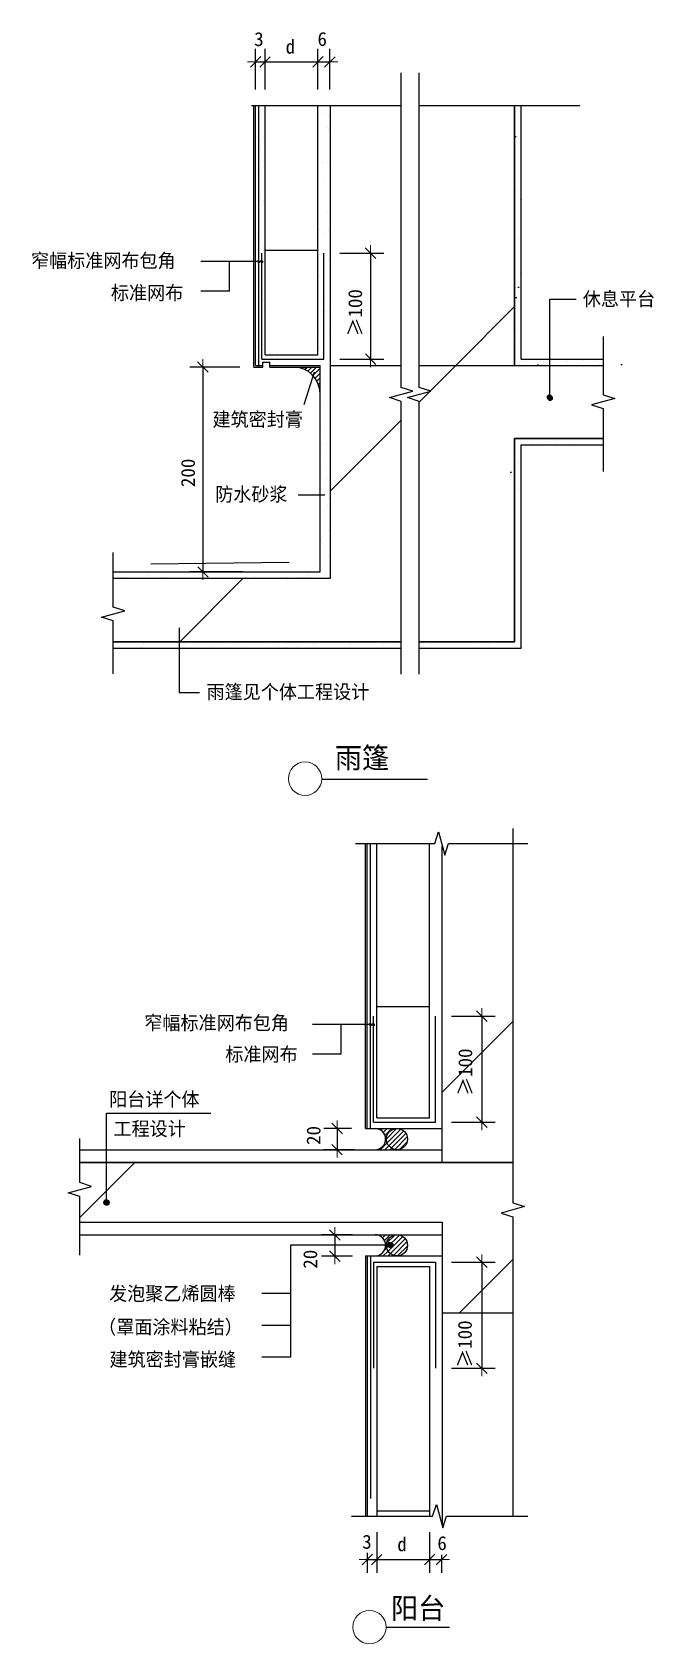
# Model space of a CAD drawing. Header units: metres. Extents: x 4102 to 15854, y -12030 to 18407.
import ezdxf

# ---------------------------------------------------------------- set-up
doc = ezdxf.new("R2010")
doc.units = ezdxf.units.M
for name, color, linetype in [('OTHER', 7, 'Continuous'), ('PUB_DIM', 3, 'Continuous'), ('PUB_TEXT', 7, 'Continuous'), ('WALL', 5, 'Continuous')]:
    doc.layers.add(name, color=color, linetype=linetype)
pattern_1 = [(45, (0, 0), (-4490.1, 4490.1), [])]

# ---------------------------------------------------------------- blocks, each defined once
blk = doc.blocks.new('_INDEX1')
at = {"lineweight": 15}
for start, end in [(0, 180), (180, 0)]:
    blk.add_arc((0, 0), 0.5, start, end, dxfattribs=at)
blk = doc.blocks.new('_DIMX')
at = {"color": 5, "lineweight": 15}
blk.add_line((-150, 0), (150, 0), dxfattribs=at)
at = {"color": 1}
blk.add_lwpolyline([(-98.21, -98.21), (101.27, 101.27)], dxfattribs=at)

msp = doc.modelspace()

# ---------------------------------------------------------------- hatches: boundary and pattern name
h = msp.add_hatch()
h.set_pattern_fill('NET', scale=1500)
h.paths.add_polyline_path([(9504.74, 17025.27), (8504.74, 17025.27), (8504.74, 12313.21), (9504.74, 12313.21)])
h = msp.add_hatch()
h.set_pattern_fill('ANSI31', scale=3000)
h.paths.add_polyline_path([(13223.7, 17025.27), (11420.4, 17025.27), (11420.4, 12113.21), (13223.7, 12113.21)])
h.paths.add_polyline_path([(11078.88, 17025.27), (9744.74, 17025.27), (9744.74, 12113.21), (11078.88, 12113.21)])
h = msp.add_hatch()
h.set_pattern_fill('AR-SAND', scale=20)
h.paths.add_polyline_path([(13343.7, 17025.27), (13223.7, 17025.27), (13223.7, 12113.21), (15277.02, 12113.21), (15277.02, 12233.21), (13343.7, 12233.21)])
h = msp.add_hatch()
h.set_pattern_fill('SOLID')
h.paths.add_polyline_path([(8384.74, 14055.6, -1), (8384.74, 14096, -1)])
h = msp.add_hatch()
h.set_pattern_fill('SOLID')
h.paths.add_polyline_path([(8444.74, 14055.6, -1), (8444.74, 14096, -1)])
h = msp.add_hatch()
h.set_pattern_fill('AR-CONC', scale=100)
h.paths.add_polyline_path([(13223.7, 10113.21), (15277.02, 10113.21), (15277.02, 12113.21), (11420.4, 12113.21), (11420.4, 6613.21), (13223.7, 6613.21)])
h.paths.add_polyline_path([(11078.88, 12113.21), (9744.74, 12113.21), (9744.74, 8093.21), (4833.61, 8093.21), (4833.61, 6613.21), (11078.88, 6613.21)])
h = msp.add_hatch()
h.set_pattern_fill('AN31C', scale=2000)
h.set_pattern_definition(pattern_1)
h.paths.add_polyline_path([(11078.88, 6896.38), (11078.88, 11435.38), (10858.88, 11505.38), (11298.88, 11625.38), (11078.88, 11695.38), (11078.88, 12113.21), (9744.74, 12113.21), (9744.74, 8093.21), (5630.47, 8093.21), (5630.47, 7549.39), (5850.47, 7479.39), (5410.47, 7359.39), (5630.47, 7289.39), (5630.47, 6896.38), (7245.29, 6896.38), (7245.29, 7109.76, -0.41), (7194.79, 7160.26, -1), (7295.79, 7160.26, -0.41), (7245.29, 7109.76), (7245.29, 6896.38)])
h.paths.add_polyline_path([(11420.4, 6896.38), (13223.7, 6896.38), (13223.7, 10736.18), (14896.77, 10736.18), (14896.77, 11300.32), (14676.77, 11370.32), (15116.77, 11490.32), (14896.77, 11560.32), (14896.77, 12113.21), (13223.7, 12113.21), (11420.4, 12113.21), (11420.4, 11695.38), (11640.4, 11625.38), (11200.4, 11505.38), (11420.4, 11435.38)])
h = msp.add_hatch()
h.set_pattern_fill('ANSI31', scale=20)
h.paths.add_polyline_path([(9544.74, 12083.21), (9044.74, 12083.21, -0.41), (9544.74, 11583.21)])
h = msp.add_hatch()
h.set_pattern_fill('ANSI31', scale=20)
h.paths.add_polyline_path([(9544.74, 12083.21), (9044.74, 12083.21, -0.41), (9544.74, 11583.21)])
h = msp.add_hatch()
h.set_pattern_fill('SOLID')
h.paths.add_polyline_path([(13838.37, 11504.75, 1), (13939.37, 11504.75, 1)])
h = msp.add_hatch()
h.set_pattern_fill('AR-SAND', scale=250)
h.paths.add_polyline_path([(11855.9, 3038.89), (11782.97, 3306.31), (11712.97, 3086.31), (11615.9, 3086.31), (11615.9, -2098.79), (10615.9, -2098.79), (10615.9, 3086.31), (10496.28, 3086.31), (10496.28, -2298.79), (11855.9, -2298.79)])
h.paths.add_polyline_path([(11855.9, -4065.75), (5002.9, -4065.75), (5002.9, -4305.75), (11855.9, -4305.75)])
h.paths.add_polyline_path([(11855.9, -2698.79), (5503.96, -2698.79), (5503.96, -2938.79), (11855.9, -2938.79)])
h.paths.add_polyline_path([(11855.9, -4705.75), (10435.9, -4705.75), (10435.9, -9617.81), (10615.9, -9617.81), (10615.9, -4905.75), (11615.9, -4905.75), (11615.9, -9617.81), (11673.36, -9617.81), (11743.36, -9397.81), (11855.9, -9810.43)])
h.paths.add_polyline_path([(10496.28, 3086.31), (10435.9, 3086.31), (10435.9, -336.2), (10496.28, -336.2)])
h.paths.add_polyline_path([(10496.28, -336.2), (10435.9, -336.2), (10435.9, -2298.79), (10496.28, -2298.79)])
h = msp.add_hatch()
h.set_pattern_fill('NET', scale=1500)
h.paths.add_polyline_path([(11615.9, 3086.31), (10615.9, 3086.31), (10615.9, -2098.79), (11615.9, -2098.79)])
h.paths.add_polyline_path([(10615.9, -9617.81), (11615.9, -9617.81), (11615.9, -4905.75), (10615.9, -4905.75)])
h = msp.add_hatch()
h.set_pattern_fill('ANSI31', scale=3000)
h.paths.add_polyline_path([(11855.9, -2938.79), (13190.03, -2938.79), (13190.03, 3086.31), (11972.97, 3086.31), (11902.97, 2866.31), (11855.9, 3038.89)])
h.paths.add_polyline_path([(11855.9, -9810.43), (11863.36, -9837.81), (11933.36, -9617.81), (13190.03, -9617.81), (13190.03, -5777.68), (11855.9, -5777.68)])
h = msp.add_hatch()
h.set_pattern_fill('SOLID')
h.paths.add_polyline_path([(10496.12, -356.4, -1), (10496.12, -316, -1)])
h = msp.add_hatch()
h.set_pattern_fill('SOLID')
h.paths.add_polyline_path([(10556.12, -356.4, -1), (10556.12, -316, -1)])
h = msp.add_hatch()
h.set_pattern_fill('ANSI31', scale=20)
h.paths.add_polyline_path([(10998.05, -2298.79), (10584.72, -2298.79, -1), (10584.72, -2698.79), (10998.05, -2698.79, -0.41), (10798.05, -2498.79, -0.41)])
h = msp.add_hatch()
h.set_pattern_fill('ANSI31', scale=20)
h.paths.add_polyline_path([(11198.05, -2498.79, 1), (10798.05, -2498.79, 1)])
h = msp.add_hatch()
h.set_pattern_fill('ANSI31', scale=20)
h.paths.add_polyline_path([(10798.05, -2498.79, 1), (11198.05, -2498.79, 1)])
h = msp.add_hatch()
h.set_pattern_fill('AN31C', scale=2000)
h.set_pattern_definition(pattern_1)
h.paths.add_polyline_path([(5503.96, -2938.79), (5503.96, -3645.68, -0.43), (5557.81, -3696.07, -1), (5456.81, -3696.07, -0.39), (5503.96, -3645.68), (5503.96, -2938.79), (5002.9, -2938.79), (5002.9, -3321.38), (5222.9, -3391.38), (4782.9, -3511.38), (5002.9, -3581.38), (5002.9, -4065.75), (11855.9, -4065.75), (11855.9, -5777.68), (13190.03, -5777.68), (13190.03, -3964.57), (12970.03, -3894.57), (13410.03, -3774.57), (13190.03, -3704.57), (13190.03, -2938.79)])
h = msp.add_hatch()
h.set_pattern_fill('SOLID')
h.paths.add_polyline_path([(5557.81, -3696.07, 1), (5456.81, -3696.07, 1)])
h = msp.add_hatch()
h.set_pattern_fill('ANSI31', scale=20)
h.paths.add_polyline_path([(10998.05, -4705.75), (10584.72, -4705.75, 1), (10584.72, -4305.75), (10998.05, -4305.75, 0.41), (10798.05, -4505.75, 0.41)])
h = msp.add_hatch()
h.set_pattern_fill('ANSI31', scale=20)
h.paths.add_polyline_path([(11198.05, -4505.75, 1), (10798.05, -4505.75, 1)])
h = msp.add_hatch()
h.set_pattern_fill('ANSI31', scale=20)
h.paths.add_polyline_path([(10798.05, -4505.75, 1), (11198.05, -4505.75, 1)])
h = msp.add_hatch()
h.set_pattern_fill('SOLID')
h.paths.add_polyline_path([(10824.46, -4499.44, 1), (10925.46, -4499.44, 1)])
h = msp.add_hatch()
h.set_pattern_fill('SOLID')
h.paths.add_polyline_path([(10824.46, -4499.44, 1), (10925.46, -4499.44, 1)])

# ---------------------------------------------------------------- linework, layer by layer
for p, q in [((8245.54, 17025.27), (11078.88, 17025.27)), ((8294.74, 12083.21), (8294.74, 17025.27)), ((8324.74, 12113.21), (8324.74, 17025.27)), ((8384.74, 12083.21), (8384.74, 17025.27)), ((8430.17, 16879.91), (8430.17, 16879.91)), ((8452.12, 16926.73), (8452.12, 16926.73)), ((8504.74, 12313.21), (8504.74, 17025.27)), ((9504.74, 12313.21), (9504.74, 17025.27)), ((9654.69, 16877.48), (9654.69, 16877.48)), ((9700.77, 16835.26), (9700.77, 16835.26)), ((9744.74, 8093.21), (9744.74, 17025.27)), ((11420.4, 17025.27), (14458.85, 17025.27)), ((13223.7, 17025.27), (13223.7, 12113.21)), ((13343.7, 12233.21), (13343.7, 17025.27)), ((8467.87, 16445.03), (8467.87, 16445.03)), ((9686.98, 16604.18), (9686.98, 16604.18)), ((9704.2, 16565.66), (9704.2, 16565.66)), ((8341.09, 16427), (8341.09, 16427)), ((8415.2, 16197.12), (8415.2, 16197.12)), ((13282.19, 16430.22), (13282.19, 16430.22)), ((13303.29, 16262.38), (13303.29, 16262.38)), ((8349.04, 15936.81), (8349.04, 15936.81)), ((8454.46, 15869.65), (8454.46, 15869.65)), ((8483.62, 15963.32), (8483.62, 15963.32)), ((9584.1, 15943.35), (9584.1, 15943.35)), ((9679.14, 15947.01), (9679.14, 15947.01)), ((9714.23, 15960.48), (9714.23, 15960.48)), ((8368.34, 15783.3), (8368.34, 15783.3)), ((9612.52, 15629.28), (9612.52, 15629.28)), ((13309.44, 15786.52), (13309.44, 15786.52)), ((8424.91, 15280.16), (8424.91, 15280.16)), ((8470.99, 15237.93), (8470.99, 15237.93)), ((8499.37, 15481.62), (8499.37, 15481.62)), ((13253.46, 15395.96), (13253.46, 15395.96)), ((13327.58, 15252.11), (13327.58, 15252.11)), ((8468.71, 15149.22), (8468.71, 15149.22)), ((9688.85, 15030.04), (9688.85, 15030.04)), ((9734.93, 14987.82), (9734.93, 14987.82)), ((9507.56, 14773.86), (9507.56, 14773.86)), ((9531.39, 14686.17), (9531.39, 14686.17)), ((9636.81, 14619.01), (9636.81, 14619.01)), ((9705.53, 14664.76), (9705.53, 14664.76)), ((8359.64, 14487.58), (8359.64, 14487.58)), ((8449.36, 14349.68), (8449.36, 14349.68)), ((8459.27, 14374.4), (8459.27, 14374.4)), ((13231.84, 14507.7), (13231.84, 14507.7)), ((13300.74, 14490.8), (13300.74, 14490.8)), ((8447.34, 14075.8), (7289.9, 14075.8)), ((7834.54, 13515.46), (7834.54, 14075.8)), ((8444.74, 12233.32), (8444.74, 14233.32)), ((9523.31, 14292.15), (9523.31, 14292.15)), ((9602.66, 14003.93), (9602.66, 14003.93)), ((9616.39, 12233.32), (9616.39, 14233.32)), ((9713.3, 14099.56), (9713.3, 14099.56)), ((9732.78, 14021.06), (9732.78, 14021.06)), ((9733.29, 14060.15), (9733.29, 14060.15)), ((8386.9, 13843.88), (8386.9, 13843.88)), ((9539.06, 13810.45), (9539.06, 13810.45)), ((13328, 13847.1), (13328, 13847.1)), ((13332.39, 13756.86), (13332.39, 13756.86)), ((7834.54, 13515.46), (7289.9, 13515.46)), ((8378.13, 13431.29), (8378.13, 13431.29)), ((8459.07, 13432.71), (8459.07, 13432.71)), ((13241.55, 13590.74), (13241.55, 13590.74)), ((13287.62, 13548.51), (13287.62, 13548.51)), ((8483.55, 13364.13), (8483.55, 13364.13)), ((8487.27, 13209.8), (8487.27, 13209.8)), ((9554.81, 13328.74), (9554.81, 13328.74)), ((9641.62, 13123.76), (9641.62, 13123.76)), ((9723.01, 13182.6), (9723.01, 13182.6)), ((13887.53, 13363.01), (14384.05, 13363.01)), ((13887.53, 11446.52), (13887.53, 13363.01)), ((9570.55, 12847.04), (9570.55, 12847.04)), ((13251.25, 12813.76), (13251.25, 12813.76)), ((8378.2, 12548.15), (8378.2, 12548.15)), ((8483.52, 12502.24), (8483.52, 12502.24)), ((9520.84, 12698.59), (9520.84, 12698.59)), ((9724.08, 12725.34), (9724.08, 12725.34)), ((13266, 12660.26), (13266, 12660.26)), ((13319.3, 12551.38), (13319.3, 12551.38)), ((8444.74, 12233.32), (9616.39, 12233.32)), ((8504.74, 12313.21), (9504.74, 12313.21)), ((8732.36, 12274.22), (8732.36, 12274.22)), ((8778.43, 12232), (8778.43, 12232)), ((8781.94, 12179.24), (8781.94, 12179.24)), ((9529.97, 12451.42), (9529.97, 12451.42)), ((9560.48, 12180.66), (9560.48, 12180.66)), ((9586.3, 12365.33), (9586.3, 12365.33)), ((13343.7, 12233.21), (14896.77, 12233.21)), ((13453.16, 12187.73), (13453.16, 12187.73)), ((13778.41, 12190.72), (13778.41, 12190.72)), ((13877.51, 12201.56), (13877.51, 12201.56)), ((14231.69, 12189.14), (14231.69, 12189.14)), ((14517.04, 12198.49), (14517.04, 12198.49)), ((14778.77, 12182.13), (14778.77, 12182.13)), ((8294.74, 12083.21), (8462.96, 12083.21)), ((8324.74, 12113.21), (8462.96, 12113.21)), ((8462.96, 12173.21), (8596.11, 12173.21)), ((8462.96, 12083.21), (8462.96, 12173.21)), ((8596.11, 12083.21), (8596.11, 12173.21)), ((8596.11, 12113.21), (9544.74, 12113.21)), ((8596.11, 12083.21), (9544.74, 12083.21)), ((9431.55, 11985.46), (9235.74, 11368.54)), ((9284.83, 12134), (9284.83, 12134)), ((9544.74, 8213.21), (9544.74, 12113.21)), ((9544.74, 11583.21), (9544.74, 12083.21)), ((9602.05, 11883.62), (9602.05, 11883.62)), ((9621.21, 12064.51), (9621.21, 12064.51)), ((9665.9, 12113.49), (9665.9, 12113.49)), ((9744.74, 12113.21), (11078.88, 12113.21)), ((11420.4, 12113.21), (13223.7, 12113.21)), ((13223.7, 12113.21), (14896.77, 12113.21)), ((13558.58, 12120.57), (13558.58, 12120.57)), ((14337.12, 12121.98), (14337.12, 12121.98)), ((14824.85, 12139.91), (14824.85, 12139.91)), ((9617.8, 11401.92), (9617.8, 11401.92)), ((9633.55, 10920.21), (9633.55, 10920.21)), ((9742.64, 10785.92), (9742.64, 10785.92)), ((14896.77, 10736.18), (13223.7, 10736.18)), ((13223.7, 10736.18), (13223.7, 6896.38)), ((13677.42, 10656.66), (13677.42, 10656.66)), ((13807.55, 10673.79), (13807.55, 10673.79)), ((14010.8, 10700.55), (14010.8, 10700.55)), ((9564.13, 10603.97), (9564.13, 10603.97)), ((9649.3, 10438.51), (9649.3, 10438.51)), ((9670.71, 10618.24), (9670.71, 10618.24)), ((13337.85, 10611.96), (13337.85, 10611.96)), ((13343.7, 10616.18), (14896.77, 10616.18)), ((13343.7, 6776.38), (13343.7, 10616.18)), ((13563.39, 10625.32), (13563.39, 10625.32)), ((14341.92, 10626.73), (14341.92, 10626.73)), ((9639.76, 10125.09), (9639.76, 10125.09)), ((13280.34, 10308.24), (13280.34, 10308.24)), ((13286.11, 10266.39), (13286.11, 10266.39)), ((9665.04, 9956.8), (9665.04, 9956.8)), ((13234.98, 9951.12), (13234.98, 9951.12)), ((13301.86, 9784.68), (13301.86, 9784.68)), ((13309.86, 9895.85), (13309.86, 9895.85)), ((9637.52, 9664.71), (9128.28, 9664.71)), ((9680.79, 9475.09), (9680.79, 9475.09)), ((9695, 9607.98), (9695, 9607.98)), ((13317.61, 9302.98), (13317.61, 9302.98)), ((9696.54, 8993.39), (9696.54, 8993.39)), ((13334.32, 8965.37), (13334.32, 8965.37)), ((9552.21, 8798.76), (9552.21, 8798.76)), ((9557.94, 8819.75), (9557.94, 8819.75)), ((9598.29, 8756.53), (9598.29, 8756.53)), ((13333.35, 8821.27), (13333.35, 8821.27)), ((9712.29, 8511.68), (9712.29, 8511.68)), ((5630.47, 8213.21), (9544.74, 8213.21)), ((5630.47, 8093.21), (9744.74, 8093.21)), ((5807.12, 8105.65), (5807.12, 8105.65)), ((6297.25, 8149.09), (6297.25, 8149.09)), ((6585.66, 8107.07), (6585.66, 8107.07)), ((7297.61, 8140.5), (7297.61, 8140.5)), ((7343.69, 8098.27), (7343.69, 8098.27)), ((7364.2, 8108.48), (7364.2, 8108.48)), ((8142.73, 8109.9), (8142.73, 8109.9)), ((8312.72, 8118.39), (8312.72, 8118.39)), ((8921.27, 8111.31), (8921.27, 8111.31)), ((8985.37, 8097.08), (8985.37, 8097.08)), ((9115.5, 8114.21), (9115.5, 8114.21)), ((9313.08, 8109.8), (9313.08, 8109.8)), ((9318.75, 8140.97), (9318.75, 8140.97)), ((9658.32, 8185.67), (9658.32, 8185.67)), ((9699.8, 8112.73), (9699.8, 8112.73)), ((13253.53, 8011.7), (13253.53, 8011.7)), ((13309.44, 7802.72), (13309.44, 7802.72)), ((6881.55, 7160.26), (6881.55, 5938.4)), ((11078.88, 6896.38), (5630.47, 6896.38)), ((5630.47, 6776.38), (11078.88, 6776.38)), ((6174.17, 6784.37), (6174.17, 6784.37)), ((6210.94, 6853.6), (6210.94, 6853.6)), ((6813.69, 6781.3), (6813.69, 6781.3)), ((6989.47, 6855.02), (6989.47, 6855.02)), ((7488.92, 6805.63), (7488.92, 6805.63)), ((7768.01, 6856.43), (7768.01, 6856.43)), ((8143.31, 6813.98), (8143.31, 6813.98)), ((8546.54, 6857.84), (8546.54, 6857.84)), ((8782.84, 6810.91), (8782.84, 6810.91)), ((8903.56, 6791.73), (8903.56, 6791.73)), ((9106.8, 6818.49), (9106.8, 6818.49)), ((9325.08, 6859.26), (9325.08, 6859.26)), ((9446.37, 6863.19), (9446.37, 6863.19)), ((9458.06, 6835.24), (9458.06, 6835.24)), ((9576.5, 6880.33), (9576.5, 6880.33)), ((10103.62, 6860.67), (10103.62, 6860.67)), ((10112.46, 6843.58), (10112.46, 6843.58)), ((10751.98, 6840.52), (10751.98, 6840.52)), ((10882.15, 6862.09), (10882.15, 6862.09)), ((13223.7, 6896.38), (11420.4, 6896.38)), ((11420.4, 6776.38), (13343.7, 6776.38)), ((11427.2, 6864.84), (11427.2, 6864.84)), ((11647.92, 6878.39), (11647.92, 6878.39)), ((11660.69, 6863.5), (11660.69, 6863.5)), ((12081.6, 6873.19), (12081.6, 6873.19)), ((12439.22, 6864.92), (12439.22, 6864.92)), ((12721.12, 6870.12), (12721.12, 6870.12)), ((13217.76, 6866.33), (13217.76, 6866.33)), ((6881.55, 5938.4), (7264.52, 5938.4)), ((9577.12, 4302.54), (11574.51, 4302.54)), ((10405.9, -2298.79), (10405.9, 3086.31)), ((10435.9, -2298.79), (10435.9, 3086.31)), ((10496.28, -2298.79), (10496.28, 3086.31)), ((10615.9, -2098.79), (10615.9, 3086.31)), ((11615.9, -2098.79), (11615.9, 3086.31)), ((11855.9, -2938.79), (11855.9, 3038.89)), ((11855.9, -2938.79), (11855.9, 3038.89)), ((10556.12, -2178.68), (10556.12, -178.68)), ((11727.55, -2178.68), (11727.55, -178.68)), ((10558.71, -336.2), (9401.27, -336.2)), ((9945.92, -896.54), (9945.92, -336.2)), ((9945.92, -896.54), (9401.27, -896.54)), ((5503.96, -3697.34), (5503.96, -2009.08)), ((5503.96, -2009.08), (7481.6, -2009.08)), ((10615.9, -2098.79), (11615.9, -2098.79)), ((10405.9, -2298.79), (11855.9, -2298.79)), ((10556.12, -2178.68), (11727.55, -2178.68)), ((13190.03, -2938.79), (5002.9, -2938.79)), ((5002.9, -4065.75), (11855.9, -4065.75)), ((11855.9, -4065.75), (11855.9, -9810.43)), ((11855.9, -4065.75), (11855.9, -9810.43)), ((8986.27, -4499.44), (8986.27, -5287.62)), ((10874.96, -4499.44), (8986.27, -4499.44)), ((10405.9, -4705.75), (10405.9, -9617.81)), ((10405.9, -4705.75), (11855.9, -4705.75)), ((10435.9, -4705.75), (10435.9, -9617.81)), ((10496.28, -4705.75), (10496.28, -9289.14)), ((10556.12, -4825.86), (10556.12, -6825.86)), ((10556.12, -4825.86), (11727.55, -4825.86)), ((11727.55, -4825.86), (11727.55, -6825.86)), ((10615.9, -4905.75), (10615.9, -9617.81)), ((10615.9, -4905.75), (11615.9, -4905.75)), ((11615.9, -4905.75), (11615.9, -9617.81)), ((8986.27, -5416.06), (8441.63, -5416.06)), ((8986.27, -5287.62), (8986.27, -6616.73)), ((11855.9, -5777.68), (13190.03, -5777.68)), ((11855.9, -5777.68), (13190.03, -5777.68)), ((8986.27, -6016.4), (8441.63, -6016.4)), ((8986.27, -6616.73), (8441.63, -6616.73)), ((10795.84, -11715.51), (11993.08, -11715.51))]:
    msp.add_line(p, q)
for centre, radius in [((10998.05, -2498.79), 200), ((5507.31, -3696.07), 50.5), ((10998.05, -4505.75), 200), ((10874.96, -4499.44), 50.5)]:
    msp.add_circle(centre, radius)
for centre, radius, start in [((9044.74, 11583.21), 500, 0), ((10584.72, -2498.79), 200, 270), ((10584.72, -4505.75), 200, 270)]:
    msp.add_arc(centre, radius, start, 90)
at = {"layer": 'OTHER'}
for p, q in [((11078.88, 11695.38), (11078.88, 17638.76)), ((11420.4, 11695.38), (11420.4, 17638.76)), ((14896.77, 12662.53), (14896.77, 11560.32)), ((10858.88, 11505.38), (11298.88, 11625.38)), ((11298.88, 11625.38), (11078.88, 11695.38)), ((11200.4, 11505.38), (11640.4, 11625.38)), ((11640.4, 11625.38), (11420.4, 11695.38)), ((11078.88, 11435.38), (10858.88, 11505.38)), ((11078.88, 6283.69), (11078.88, 11435.38)), ((11420.4, 11435.38), (11200.4, 11505.38)), ((11420.4, 6283.69), (11420.4, 11435.38)), ((15116.77, 11490.32), (14676.77, 11370.32)), ((14676.77, 11370.32), (14896.77, 11300.32)), ((14896.77, 11560.32), (15116.77, 11490.32)), ((14896.77, 11300.32), (14896.77, 10110.05)), ((5630.47, 7549.39), (5630.47, 8578.2)), ((5410.47, 7359.39), (5850.47, 7479.39)), ((5630.47, 7289.39), (5410.47, 7359.39)), ((5850.47, 7479.39), (5630.47, 7549.39)), ((5630.47, 6288.9), (5630.47, 7289.39)), ((13190.03, 3366.31), (13190.03, -3704.57)), ((10215.9, 3086.31), (11712.97, 3086.31)), ((11712.97, 3086.31), (11782.97, 3306.31)), ((11782.97, 3306.31), (11902.97, 2866.31)), ((11902.97, 2866.31), (11972.97, 3086.31)), ((11972.97, 3086.31), (13470.03, 3086.31)), ((5002.9, -3321.38), (5002.9, -2489.09)), ((5222.9, -3391.38), (5002.9, -3321.38)), ((4782.9, -3511.38), (5222.9, -3391.38)), ((5002.9, -3581.38), (4782.9, -3511.38)), ((5002.9, -4689.21), (5002.9, -3581.38)), ((13410.03, -3774.57), (12970.03, -3894.57)), ((12970.03, -3894.57), (13190.03, -3964.57)), ((13190.03, -3704.57), (13410.03, -3774.57)), ((13190.03, -3964.57), (13190.03, -9617.81)), ((11673.36, -9617.81), (11743.36, -9397.81)), ((11743.36, -9397.81), (11863.36, -9837.81)), ((10136.69, -9617.81), (11673.36, -9617.81)), ((11863.36, -9837.81), (11933.36, -9617.81)), ((11933.36, -9617.81), (13470.03, -9617.81))]:
    msp.add_line(p, q, dxfattribs=at)
at = {"layer": 'PUB_DIM'}
for p, q in [((8324.74, 17326.52), (8324.74, 18095.69)), ((8504.74, 17325.89), (8504.74, 18095.69)), ((8504.74, 17326.52), (8504.74, 18095.69)), ((9504.74, 17326.52), (9504.74, 18096.1)), ((9504.74, 17325.89), (9504.74, 18095.69)), ((9731.81, 17325.27), (9731.81, 18096.1)), ((8323.74, 17845.69), (8322.74, 17845.69)), ((8324.74, 17845.69), (8504.74, 17845.69)), ((8505.74, 17845.69), (9503.74, 17845.69)), ((8505.74, 17845.69), (8506.74, 17845.69)), ((9503.74, 17846.1), (9502.74, 17846.1)), ((9504.74, 17846.1), (9731.81, 17846.1)), ((9732.81, 17846.1), (9733.81, 17846.1)), ((9916.39, 14233.32), (10749.64, 14233.32)), ((10499.64, 14232.32), (10499.64, 12234.32)), ((9916.39, 12233.32), (10749.64, 12233.32)), ((8024.74, 12083.21), (7080.3, 12083.21)), ((7330.3, 12082.21), (7330.3, 8214.21)), ((8084.74, 8213.21), (7080.3, 8213.21)), ((12027.28, -178.68), (12852.95, -178.68)), ((12602.95, -179.68), (12602.95, -2177.68)), ((10135.9, -2298.79), (9615.93, -2298.79)), ((9865.93, -2297.79), (9865.93, -2296.79)), ((9865.93, -2298.79), (9865.93, -2698.79)), ((12027.28, -2178.68), (12852.95, -2178.68)), ((10195.9, -2698.79), (9615.93, -2698.79)), ((9865.93, -2699.79), (9865.93, -2700.79)), ((10156.68, -4309.05), (9573.92, -4309.05)), ((9823.92, -4308.05), (9823.92, -4307.05)), ((9823.92, -4309.05), (9823.92, -4709.05)), ((10156.68, -4709.05), (9573.92, -4709.05)), ((9823.92, -4710.05), (9823.92, -4711.05)), ((12027.28, -4825.86), (12852.95, -4825.86)), ((12602.95, -4826.86), (12602.95, -6824.86)), ((12027.28, -6825.86), (12852.95, -6825.86)), ((10615.9, -9919.91), (10615.9, -10689.7)), ((10615.9, -9920.53), (10615.9, -10689.7)), ((11615.9, -9919.91), (11615.9, -10689.7)), ((11615.9, -9920.53), (11615.9, -10690.12)), ((10435.9, -10310.23), (10435.9, -10689.7)), ((10434.9, -10439.7), (10433.9, -10439.7)), ((10435.9, -10439.7), (10615.9, -10439.7)), ((10616.9, -10439.7), (11614.9, -10439.7)), ((10616.9, -10439.7), (10617.9, -10439.7)), ((11614.9, -10440.12), (11613.9, -10440.12)), ((11615.9, -10440.12), (11842.97, -10440.12)), ((11842.97, -10349.47), (11842.97, -10690.12)), ((11843.97, -10440.12), (11844.97, -10440.12))]:
    msp.add_line(p, q, dxfattribs=at)
msp.add_lwpolyline([(6343.83, 8364.75), (8957.92, 8394.92)], dxfattribs=at)
at = {"layer": 'WALL'}
for p, q in [((9744.74, 8093.21), (9744.74, 17025.27)), ((13223.7, 12113.21), (13223.7, 17025.27)), ((8596.11, 12113.21), (9044.74, 12113.21)), ((13223.7, 10736.18), (14896.77, 10736.18)), ((13223.7, 6896.38), (13223.7, 10736.18)), ((5630.47, 8093.21), (9744.74, 8093.21)), ((5630.47, 6896.38), (11078.88, 6896.38)), ((11420.4, 6896.38), (13223.7, 6896.38)), ((10435.9, -2298.79), (11155.9, -2298.79)), ((5002.9, -2698.79), (11855.9, -2698.79)), ((5002.9, -2938.79), (13190.03, -2938.79)), ((5002.9, -4065.75), (11855.9, -4065.75)), ((5002.9, -4305.75), (11855.9, -4305.75)), ((10435.9, -4705.75), (11155.9, -4705.75))]:
    msp.add_line(p, q, dxfattribs=at)

# ---------------------------------------------------------------- block references
at = {"layer": 'PUB_DIM'}
for p in [(8324.74, 17845.69), (9504.74, 17846.1), (9504.74, 17845.69), (10435.9, -10439.7), (11615.9, -10439.7)]:
    msp.add_blockref('_DIMX', p, dxfattribs=at)
for p, rotation in [((8504.74, 17845.69), 180), ((8504.74, 17845.69), 180), ((9731.81, 17846.1), 180), ((10499.64, 14233.32), 90), ((7330.3, 12083.21), 90), ((10499.64, 12233.32), 270), ((7330.3, 8213.21), 270), ((12602.95, -178.68), 90), ((12602.95, -2178.68), 270), ((9865.93, -2298.79), 270), ((9865.93, -2698.79), 90), ((9823.92, -4309.05), 270), ((9823.92, -4709.05), 90), ((12602.95, -4825.86), 90), ((12602.95, -6825.86), 270), ((10615.9, -10439.7), 180), ((11842.97, -10440.12), 180)]:
    msp.add_blockref('_DIMX', p, dxfattribs=dict(at, rotation=rotation))
at = {"layer": 'PUB_TEXT', "xscale": 630, "yscale": 630, "zscale": 630}
for p in [(9261.8, 4308.89), (10478.41, -11715.32)]:
    msp.add_blockref('_INDEX1', p, dxfattribs=at)

# ---------------------------------------------------------------- texts
for s, p in [('3', (8298.47, 18144.93)), ('d', (8892.89, 18003.49)), ('6', (9495.94, 18147.08)), ('3', (10342.44, -10235.65)), ('d', (11004.05, -10281.9)), ('6', (11762.44, -10260.49))]:
    msp.add_text(s, height=263).set_placement(p)
for s, p in [('≥100', (10339.64, 12660.34)), ('200', (7178.57, 9816.13)), ('≥100', (12421.39, -1681.62)), ('20', (9552.41, -2608.85)), ('20', (9490.22, -4945.87)), ('≥100', (12413.91, -6817.13))]:
    msp.add_text(s, height=263, rotation=90).set_placement(p)
at = {"layer": 'PUB_TEXT'}
for s, height, p in [('窄幅标准网布包角', 263, (4079.76, 13962.07)), ('标准网布', 263, (5590.47, 13354.06)), ('休息平台', 263, (14512.52, 13238.05)), ('建筑密封膏', 263, (7511.33, 10962.92)), ('防水砂浆', 263, (7561.22, 9549.17)), ('雨篷见个体工程设计', 263, (7397.9, 5818.05)), ('雨篷', 395, (9823.63, 4505.5)), ('窄幅标准网布包角', 263, (6222.22, -435.38)), ('标准网布', 263, (7752.74, -1028.7)), ('阳台详个体\u3000', 263, (5556.55, -1878.62)), ('工程设计', 263, (5638.72, -2433.59)), ('发泡聚乙烯圆棒', 263, (5555.69, -5547.51)), ('（罩面涂料粘结）', 263, (5348.58, -6179.28)), ('建筑密封膏嵌缝', 263, (5563.14, -6790.95)), ('阳台', 395, (10885.18, -11556.6))]:
    msp.add_text(s, height=height, dxfattribs=at).set_placement(p)

doc.saveas('drawing.dxf')
